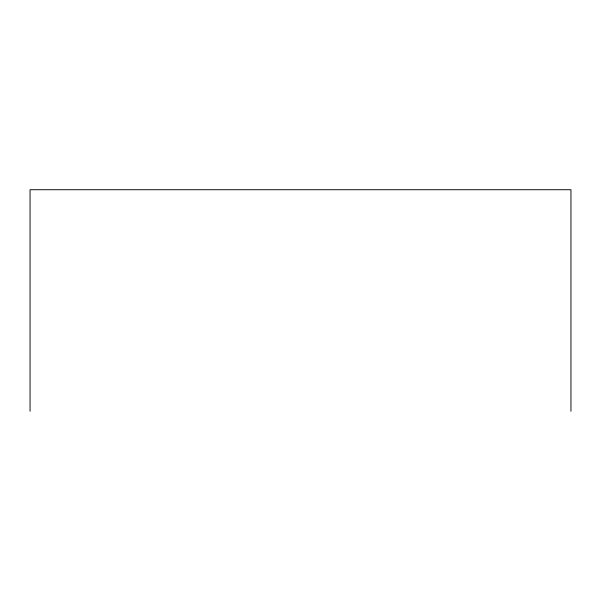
<?xml version="1.0" encoding="UTF-8"?>
<svg xmlns="http://www.w3.org/2000/svg" width="601" height="601" viewBox="0 0 601 601"><rect width="100%" height="100%" fill="white"/><g stroke="black" fill="none" stroke-linecap="round" stroke-linejoin="round"><path stroke-width="0.9" d="M570.95 411.279L570.95 189.721L30.05 189.721L30.05 411.279"/></g></svg>
